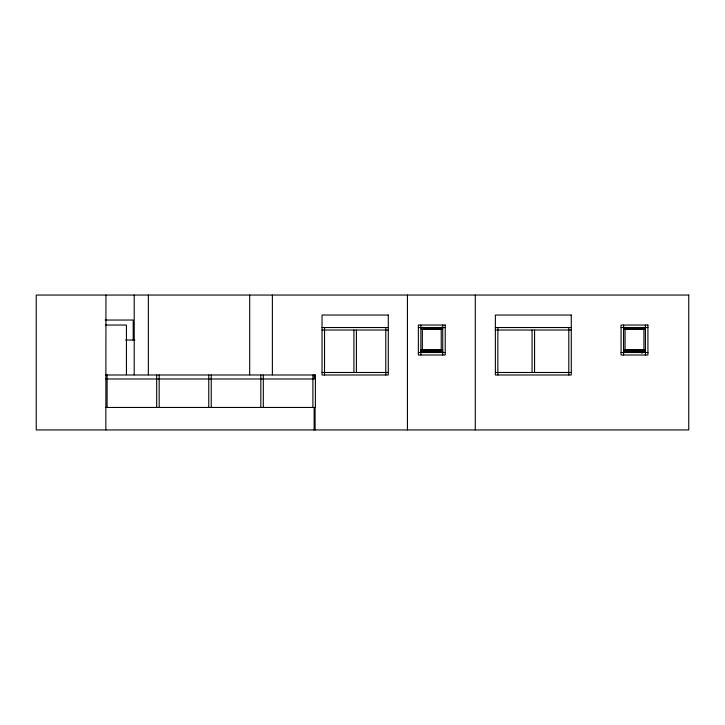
<?xml version="1.0" encoding="UTF-8"?>
<svg xmlns="http://www.w3.org/2000/svg" width="725" height="725" viewBox="0 0 725 725"><rect width="100%" height="100%" fill="white"/><g stroke="black" fill="none" stroke-linecap="round" stroke-linejoin="round"><path stroke-width="1.09" d="M105.198 320.042L133.201 320.042L133.201 340.342M105.488 325.036L126.44 325.036L126.44 374.671M322.036 327.528L388.283 327.528M418.37 327.528L445.222 327.528M495.365 327.528L571.282 327.528M621.062 327.528L647.923 327.528M420.862 328.67L442.73 328.67M623.563 328.67L645.422 328.67M422.367 328.978L441.226 328.978M625.059 328.978L643.927 328.978M421.959 329.286L441.634 329.286M624.66 329.286L644.335 329.286M322.036 330.029L388.283 330.029M495.365 330.029L571.282 330.029M125.688 340.016L134.868 340.016M420.862 349.903L442.73 349.903M623.563 349.903L645.422 349.903M422.367 350.211L441.226 350.211M625.059 350.211L643.927 350.211M420.862 351.344L442.73 351.344M623.563 351.344L645.422 351.344M420.862 351.969L442.73 351.969M623.563 351.969L645.422 351.969M418.37 352.513L445.222 352.513M621.062 352.513L647.923 352.513M322.036 372.487L388.283 372.487M495.365 372.487L571.282 372.487M105.442 374.988L315.393 374.988L315.393 407.459L105.442 407.459M105.841 378.985L314.133 378.985L314.133 374.988M645.422 325.036L645.422 355.005M643.927 327.22L643.927 351.969M641.915 350.982L641.915 353.238M625.059 327.22L625.059 351.969M623.563 325.036L623.563 355.005M568.79 327.528L568.79 374.988M534.57 330.029L534.57 372.487M532.077 330.029L532.077 372.487M497.858 327.528L497.858 374.988M475.283 295.057L475.283 429.943M442.73 325.036L442.73 355.005M441.226 327.22L441.226 351.969M422.367 327.22L422.367 351.969M420.862 325.036L420.862 355.005M407.441 295.057L407.441 429.943M385.791 327.528L385.791 374.988M356.41 330.029L356.41 372.487M353.909 330.029L353.909 372.487M324.528 327.528L324.528 374.988M315.139 374.988L315.139 378.985M315.094 407.459L315.094 429.943M314.133 407.459L314.133 429.943M312.892 374.988L312.892 407.459M272.382 295.057L272.382 374.861M263.32 374.988L263.32 407.459M260.819 374.988L260.819 407.459M249.69 295.057L249.69 374.861M211.247 374.988L211.247 407.459M208.755 374.988L208.755 407.459M159.174 374.988L159.174 407.459M156.682 374.988L156.682 407.459M148.344 295.057L148.344 374.861M134.207 295.057L134.207 374.861M107.101 374.988L107.101 407.459M105.959 295.057L105.841 429.943M688.75 295.057L36.25 295.057L36.25 429.943L688.75 429.943L688.75 295.057M388.283 315.04L322.036 315.04L322.036 374.988L388.283 374.988L388.283 315.04M571.282 315.04L495.365 315.04L495.365 374.988L571.282 374.988L571.282 315.04M445.222 325.036L418.37 325.036L418.37 355.005L445.222 355.005L445.222 325.036M647.923 325.036L621.062 325.036L621.062 355.005L647.923 355.005L647.923 325.036"/></g></svg>
